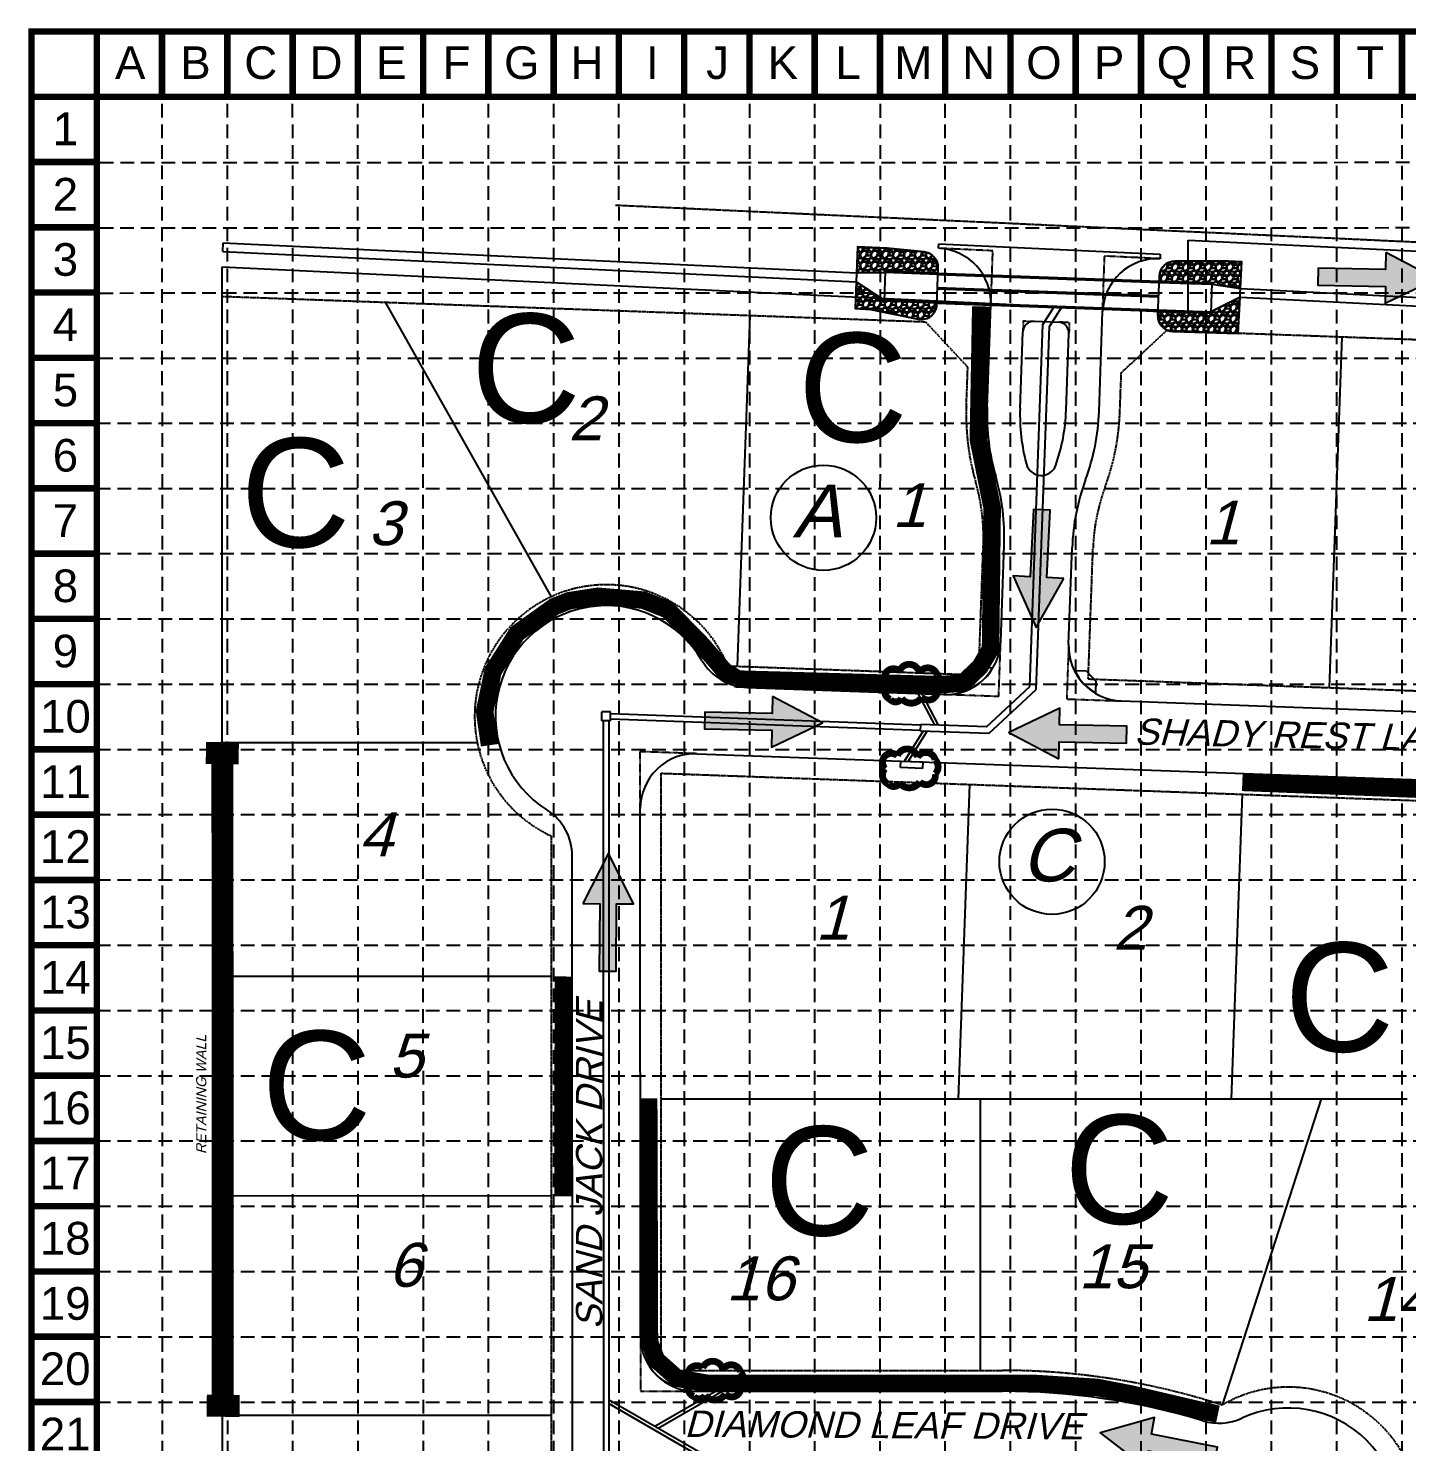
# Model space of a CAD drawing. Header units: inches. Extents: x 2410449 to 2411642, y 7107064 to 7108971.
# Drawn here: x 2410449 to 2411077, y 7108327 to 7108971 of the extents above; entities that cross this region are included whole.
import ezdxf
from ezdxf.enums import TextEntityAlignment as Align

# ---------------------------------------------------------------- set-up
doc = ezdxf.new("R2010")
doc.units = ezdxf.units.IN
doc.header["$MEASUREMENT"] = 0
for name, pattern in [('CENTER2', [1.125, 0.75, -0.125, 0.125, -0.125]), ('DASHED', [0.75, 0.5, -0.25]), ('HIDDEN', [0.375, 0.25, -0.125]), ('HIDDEN2', [0.1875, 0.125, -0.0625]), ('PHANTOM2', [1.25, 0.625, -0.125, 0.125, -0.125, 0.125, -0.125])]:
    doc.linetypes.add(name, pattern=pattern)
for name, color, linetype in [('ADA Ramps', 4, 'Continuous'), ('BASE', 7, 'Continuous'), ('BDNY-FRZ', 3, 'Continuous'), ('CONC-CHANNEL', 5, 'Continuous'), ('EROSION BLANKETS', 84, 'Continuous'), ('FLOW ARROWS', 250, 'Continuous'), ('GRID', 254, 'DASHED'), ('LEGEND', 7, 'Continuous'), ('LOT NO', 11, 'Continuous'), ('LOTLINE', 120, 'Continuous'), ('PBC', 4, 'Continuous'), ('PCL', 77, 'CENTER2'), ('PROP-INT', 7, 'HIDDEN2'), ('PROW', 5, 'PHANTOM2'), ('PSD', 3, 'Continuous'), ('PSD-HDWL', 5, 'Continuous'), ('PSD-INLET', 3, 'Continuous'), ('RETAINING WALL', 237, 'Continuous'), ('ROCK RIPRAP', 78, 'Continuous'), ('STREETNAME', 4, 'Continuous')]:
    doc.layers.add(name, color=color, linetype=linetype)
doc.styles.get("Standard").update_dxf_attribs({"font": 'ARIAL.TTF'})

# ---------------------------------------------------------------- blocks, each defined once
blk = doc.blocks.new('A$C3DC423C3')
blk.add_circle((23.99, 23.99), 23.99)
at = {"layer": 'LOT NO', "color": 7, "oblique": 15}
blk.add_text('A', height=24, dxfattribs=at).set_placement((9.86, 15))
blk = doc.blocks.new('A$C0BE02D40')
blk.add_circle((23.99, 23.99), 23.99)
at = {"layer": 'LOT NO', "color": 7, "oblique": 15}
blk.add_text('C', height=24, dxfattribs=at).set_placement((9.86, 15))
blk = doc.blocks.new('arrow')
blk.add_lwpolyline([(-67.01, -25.36), (-59.33, -25.42), (-59.57, -56.14), (-51.89, -56.2), (-51.65, -25.48), (-43.97, -25.54), (-55.3, -2.41), (-67.01, -25.36)], close=True)
at = {"color": 254}
for points in [[(-43.97, -25.54), (-67.01, -25.36), (-55.3, -2.41), (-67.01, -25.36)], [(-59.57, -56.14), (-51.89, -56.2), (-59.33, -25.42), (-51.65, -25.48)]]:
    blk.add_solid(points, dxfattribs=at)

msp = doc.modelspace()

# ---------------------------------------------------------------- hatches: boundary and pattern name
at = {"layer": 'ROCK RIPRAP'}
h = msp.add_hatch(dxfattribs=at)
h.set_pattern_fill('GRAVEL', color=1, scale=5, style=0)
h.set_pattern_definition([(228.0128, (2410831.84114, 7108855.21377), (-39.999991, -45.0000067), [0.67268, -66.59544]), (184.9697, (2410831.39114, 7108854.71377), (60.0000053, 4.9999565), [1.15434, -114.27962]), (132.5104, (2410830.24114, 7108854.61377), (49.9999536, -55.0000434), [0.81394, -80.58016]), (267.2737, (2410828.29114, 7108853.36377), (4.9999801, 100.0000015), [1.05119, -104.06779]), (292.8337, (2410828.24114, 7108852.31377), (-25.0000495, 59.999982), [1.03077, -102.04686]), (357.2737, (2410828.64114, 7108851.36377), (-100.0000015, 4.9999801), [1.05119, -104.06779]), (37.6942, (2410829.69114, 7108851.31377), (-65.0000367, -49.999952), [1.39014, -137.62425]), (72.2553, (2410830.79114, 7108852.16377), (35.0000538, 109.9999812), [1.31244, -129.9316]), (121.4296, (2410831.19114, 7108853.41377), (-40.0000412, 64.9999752), [1.05475, -104.42037]), (175.2364, (2410830.64114, 7108854.31377), (55.0000047, -4.9999577), [1.20416, -59.00381]), (222.3974, (2410829.44114, 7108854.41377), (-60.00003676, -54.9999604), [1.55724, -154.16688]), (138.8141, (2410833.24114, 7108853.31377), (-35.000015, 29.9999866), [0.5315, -52.61922]), (171.4692, (2410832.84114, 7108853.66377), (64.9999914, -10.0000396), [1.01118, -100.10755]), (225, (2410831.841, 7108853.8138), (-6e-16, -5), [0.7071, -6.36396]), (203.1986, (2410831.49114, 7108854.4138), (24.999999, 10.000007), [0.3808, -37.69808]), (291.8014, (2410831.1411, 7108854.2638), (-5, 15.000001), [0.5385, -26.3873]), (30.9638, (2410831.34114, 7108853.7638), (14.99999, 10.000012), [0.87464, -28.2801]), (161.565, (2410832.0911, 7108854.2138), (10, -4.99999), [0.63246, -15.17893]), (16.3895, (2410828.24114, 7108854.26377), (50.000011, 14.9999635), [0.886, -87.71422]), (70.3462, (2410829.09114, 7108854.51377), (-19.9999762, -55.0000107), [0.7433, -73.58704]), (293.1986, (2410832.09114, 7108855.2138), (-10.000007, 24.999999), [0.76158, -37.3173]), (343.6105, (2410832.39114, 7108854.51377), (-50.000011, 14.9999635), [0.886, -87.71422]), (339.444, (2410828.24114, 7108851.16377), (-25.000009, 9.99998), [0.8544, -41.86562]), (294.7751, (2410829.04114, 7108850.86377), (-24.999961, 55.000017), [0.7159, -70.87321]), (66.8014, (2410832.14114, 7108850.2138), (10.000007, 24.999999), [0.76158, -37.3173]), (17.354, (2410832.44114, 7108850.91377), (-65.00001, -19.9999725), [0.83815, -82.97712]), (69.444, (2410829.69114, 7108850.21377), (-9.99998, -25.000009), [0.4272, -42.29282]), (101.31, (2410831.8411, 7108850.2138), (-4.999988, 20.000004), [0.25495, -25.24014]), (165.9638, (2410831.7911, 7108850.4638), (15.000003, -4.99999), [1.03077, -19.58475]), (186.009, (2410830.79114, 7108850.71377), (49.9999988, 4.9999966), [0.95525, -94.56961]), (303.69, (2410831.3411, 7108853.3138), (-5.000007, 10), [0.7211, -17.30664]), (353.1572, (2410831.74114, 7108852.71377), (84.9999968, -10.00004), [1.25897, -124.63782]), (60.9454, (2410832.99114, 7108852.56377), (-20, -35.000002), [0.51478, -50.96337]), (90, (2410833.241, 7108853.014), (-5, 5), [0.3, -4.7]), (120.2564, (2410830.69114, 7108850.86377), (19.9999744, -35.0000123), [0.69462, -68.7676]), (48.0128, (2410830.34114, 7108851.46377), (39.999991, 45.0000067), [1.34536, -65.92276]), (0, (2410831.241, 7108852.464), (5, 5), [1.3, -3.7]), (325.3048, (2410832.54114, 7108852.46377), (-49.9999713, 35.000043), [0.79057, -78.26637]), (254.0546, (2410833.19114, 7108852.0138), (-5, -20), [0.728, -35.67254]), (207.646, (2410832.99114, 7108851.31377), (-94.999979, -50.0000386), [1.18532, -117.34737]), (175.4261, (2410831.94114, 7108850.76377), (-65.0000028, 4.999974), [1.254, -124.14537])])
h.paths.add_polyline_path([(2410840.42, 7108870.71), (2410826.96, 7108871.36), (2410826.53, 7108859.49), (2410839.55, 7108859.7), (2410839.57, 7108860.28), (2410863.56, 7108859.41), (2410863.64, 7108861.83), (2410863.61, 7108862.76), (2410863.49, 7108863.55), (2410863.23, 7108864.45), (2410862.68, 7108865.62), (2410861.79, 7108866.83), (2410860.57, 7108867.88), (2410859.25, 7108868.58), (2410857.33, 7108869.05)])
h = msp.add_hatch(dxfattribs=at)
h.set_pattern_fill('GRAVEL', color=1, scale=5, style=0)
h.set_pattern_definition([(228.0128, (2410968.85242, 7108854.40304), (-39.999991, -45.0000067), [0.67268, -66.59544]), (184.9697, (2410968.40242, 7108853.90304), (60.0000053, 4.9999565), [1.15434, -114.27962]), (132.5104, (2410967.25242, 7108853.80304), (49.9999536, -55.0000434), [0.81394, -80.58016]), (267.2737, (2410965.30242, 7108852.55304), (4.9999801, 100.0000015), [1.05119, -104.06779]), (292.8337, (2410965.25242, 7108851.50304), (-25.0000495, 59.999982), [1.03077, -102.04686]), (357.2737, (2410965.65242, 7108850.55304), (-100.0000015, 4.9999801), [1.05119, -104.06779]), (37.6942, (2410966.70242, 7108850.50304), (-65.0000367, -49.999952), [1.39014, -137.62425]), (72.2553, (2410967.80242, 7108851.35304), (35.0000538, 109.9999812), [1.31244, -129.9316]), (121.4296, (2410968.20242, 7108852.60304), (-40.0000412, 64.9999752), [1.05475, -104.42037]), (175.2364, (2410967.65242, 7108853.50304), (55.0000047, -4.9999577), [1.20416, -59.00381]), (222.3974, (2410966.45242, 7108853.60304), (-60.00003676, -54.9999604), [1.55724, -154.16688]), (138.8141, (2410970.2524, 7108852.50304), (-35.000015, 29.9999866), [0.5315, -52.61922]), (171.4692, (2410969.85242, 7108852.85304), (64.9999914, -10.0000396), [1.01118, -100.10755]), (225, (2410968.8524, 7108853.003), (-6e-16, -5), [0.7071, -6.36396]), (203.1986, (2410968.5024, 7108853.60304), (24.999999, 10.000007), [0.3808, -37.69808]), (291.8014, (2410968.1524, 7108853.453), (-5, 15.000001), [0.5385, -26.3873]), (30.9638, (2410968.3524, 7108852.953), (14.99999, 10.000012), [0.87464, -28.2801]), (161.565, (2410969.1024, 7108853.403), (10, -4.99999), [0.63246, -15.17893]), (16.3895, (2410965.25242, 7108853.45304), (50.000011, 14.9999635), [0.886, -87.71422]), (70.3462, (2410966.10242, 7108853.70304), (-19.9999762, -55.0000107), [0.7433, -73.58704]), (293.1986, (2410969.1024, 7108854.40304), (-10.000007, 24.999999), [0.76158, -37.3173]), (343.6105, (2410969.40242, 7108853.70304), (-50.000011, 14.9999635), [0.886, -87.71422]), (339.444, (2410965.2524, 7108850.35304), (-25.000009, 9.99998), [0.8544, -41.86562]), (294.7751, (2410966.05242, 7108850.05304), (-24.999961, 55.000017), [0.7159, -70.87321]), (66.8014, (2410969.1524, 7108849.40304), (10.000007, 24.999999), [0.76158, -37.3173]), (17.354, (2410969.45242, 7108850.10304), (-65.00001, -19.9999725), [0.83815, -82.97712]), (69.444, (2410966.7024, 7108849.40304), (-9.99998, -25.000009), [0.4272, -42.29282]), (101.31, (2410968.8524, 7108849.403), (-4.999988, 20.000004), [0.25495, -25.24014]), (165.9638, (2410968.8024, 7108849.653), (15.000003, -4.99999), [1.03077, -19.58475]), (186.009, (2410967.80242, 7108849.90304), (49.9999988, 4.9999966), [0.95525, -94.56961]), (303.69, (2410968.3524, 7108852.503), (-5.000007, 10), [0.7211, -17.30664]), (353.1572, (2410968.75242, 7108851.90304), (84.9999968, -10.00004), [1.25897, -124.63782]), (60.9454, (2410970.0024, 7108851.75304), (-20, -35.000002), [0.51478, -50.96337]), (90, (2410970.2524, 7108852.203), (-5, 5), [0.3, -4.7]), (120.2564, (2410967.70242, 7108850.05304), (19.9999744, -35.0000123), [0.69462, -68.7676]), (48.0128, (2410967.35242, 7108850.65304), (39.999991, 45.0000067), [1.34536, -65.92276]), (0, (2410968.2524, 7108851.653), (5, 5), [1.3, -3.7]), (325.3048, (2410969.55242, 7108851.65304), (-49.9999713, 35.000043), [0.79057, -78.26637]), (254.0546, (2410970.2024, 7108851.20304), (-5, -20), [0.728, -35.67254]), (207.646, (2410970.00242, 7108850.50304), (-94.999979, -50.0000386), [1.18532, -117.34737]), (175.4261, (2410968.95242, 7108849.95304), (-65.0000028, 4.999974), [1.254, -124.14537])])
h.paths.add_polyline_path([(2410996.11, 7108864.89), (2410971.54, 7108864.81), (2410970.39, 7108864.71), (2410969.34, 7108864.44), (2410968.42, 7108864.06), (2410967.56, 7108863.55), (2410966.8, 7108862.93), (2410966.13, 7108862.21), (2410965.41, 7108861.13), (2410964.86, 7108859.81), (2410964.57, 7108858.06), (2410964.49, 7108855.76), (2410988.47, 7108854.89), (2410988.45, 7108854.31), (2411001.5, 7108852.39), (2411002.11, 7108864.57)])
h = msp.add_hatch(dxfattribs=at)
h.set_pattern_fill('GRAVEL', color=1, scale=5, style=0)
h.set_pattern_definition([(228.0128, (2410828.01488, 7108832.60193), (-39.999991, -45.0000067), [0.67268, -66.59544]), (184.9697, (2410827.56488, 7108832.10193), (60.0000053, 4.9999565), [1.15434, -114.27962]), (132.5104, (2410826.41488, 7108832.00193), (49.9999536, -55.0000434), [0.81394, -80.58016]), (267.2737, (2410824.46488, 7108830.75193), (4.9999801, 100.0000015), [1.05119, -104.06779]), (292.8337, (2410824.41488, 7108829.70193), (-25.0000495, 59.999982), [1.03077, -102.04686]), (357.2737, (2410824.81488, 7108828.75193), (-100.0000015, 4.9999801), [1.05119, -104.06779]), (37.6942, (2410825.86488, 7108828.70193), (-65.0000367, -49.999952), [1.39014, -137.62425]), (72.2553, (2410826.96488, 7108829.55193), (35.0000538, 109.99998116), [1.31244, -129.9316]), (121.4296, (2410827.36488, 7108830.80193), (-40.0000412, 64.9999752), [1.05475, -104.42037]), (175.2364, (2410826.8149, 7108831.70193), (55.0000047, -4.9999577), [1.20416, -59.00381]), (222.3974, (2410825.61488, 7108831.80193), (-60.00003676, -54.9999604), [1.55724, -154.16688]), (138.8141, (2410829.4149, 7108830.70193), (-35.0000147, 29.9999866), [0.5315, -52.61922]), (171.4692, (2410829.01488, 7108831.05193), (64.9999914, -10.0000396), [1.01118, -100.10755]), (225, (2410828.015, 7108831.202), (-6e-16, -5), [0.7071, -6.36396]), (203.1986, (2410827.6649, 7108831.8019), (24.999999, 10.000007), [0.3808, -37.69808]), (291.8014, (2410827.3149, 7108831.6519), (-5, 15.000001), [0.5385, -26.3873]), (30.9638, (2410827.5149, 7108831.1519), (14.99999, 10.000012), [0.87464, -28.2801]), (161.565, (2410828.2649, 7108831.602), (10, -4.99999), [0.63246, -15.17893]), (16.3895, (2410824.41488, 7108831.65193), (50.000011, 14.9999635), [0.886, -87.71422]), (70.3462, (2410825.26488, 7108831.90193), (-19.9999762, -55.0000107), [0.7433, -73.58704]), (293.1986, (2410828.2649, 7108832.6019), (-10.000007, 24.999999), [0.76158, -37.3173]), (343.6105, (2410828.56488, 7108831.90193), (-50.000011, 14.9999635), [0.886, -87.71422]), (339.444, (2410824.4149, 7108828.5519), (-25.000009, 9.99998), [0.8544, -41.86562]), (294.7751, (2410825.21488, 7108828.25193), (-24.999961, 55.000017), [0.7159, -70.87321]), (66.8014, (2410828.3149, 7108827.6019), (10.000007, 24.999999), [0.76158, -37.3173]), (17.354, (2410828.61488, 7108828.30193), (-65.00001, -19.9999725), [0.83815, -82.97712]), (69.444, (2410825.8649, 7108827.6019), (-9.99998, -25.000009), [0.4272, -42.29282]), (101.31, (2410828.0149, 7108827.6019), (-4.999988, 20.000004), [0.25495, -25.24014]), (165.9638, (2410827.9649, 7108827.8519), (15.000003, -4.99999), [1.03077, -19.58475]), (186.009, (2410826.96488, 7108828.10193), (49.9999988, 4.9999966), [0.95525, -94.56961]), (303.69, (2410827.5149, 7108830.7019), (-5.000007, 10), [0.7211, -17.30664]), (353.1572, (2410827.91488, 7108830.10193), (84.9999968, -10.00004), [1.25897, -124.63782]), (60.9454, (2410829.1649, 7108829.95193), (-20, -35.000002), [0.51478, -50.96337]), (90, (2410829.415, 7108830.402), (-5, 5), [0.3, -4.7]), (120.2564, (2410826.86488, 7108828.25193), (19.9999744, -35.0000123), [0.69462, -68.7676]), (48.0128, (2410826.51488, 7108828.85193), (39.9999912, 45.0000067), [1.34536, -65.92276]), (0, (2410827.415, 7108829.852), (5, 5), [1.3, -3.7]), (325.3048, (2410828.71488, 7108829.85193), (-49.9999713, 35.000043), [0.79057, -78.26637]), (254.0546, (2410829.3649, 7108829.4019), (-5, -20.000001), [0.728, -35.67254]), (207.646, (2410829.16488, 7108828.70193), (-94.999979, -50.0000386), [1.18532, -117.34737]), (175.4261, (2410828.11488, 7108828.15193), (-65.0000028, 4.999974), [1.254, -124.14537])])
h.paths.add_polyline_path([(2410839.07, 7108846.54), (2410839.1, 7108847.12), (2410826.39, 7108855.49), (2410825.94, 7108843.2), (2410832.95, 7108842.86), (2410854.61, 7108838.36), (2410855.67, 7108838.22), (2410857.35, 7108838.34), (2410858.75, 7108838.76), (2410859.89, 7108839.37), (2410861.33, 7108840.63), (2410862.13, 7108841.78), (2410862.71, 7108843.11), (2410863.03, 7108844.85), (2410863.02, 7108845.67)])
h = msp.add_hatch(dxfattribs=at)
h.set_pattern_fill('GRAVEL', color=1, scale=5, style=0)
h.set_pattern_definition([(228.0128, (2410965.47227, 7108825.9155), (-39.999991, -45.0000067), [0.67268, -66.59544]), (184.9697, (2410965.02227, 7108825.4155), (60.0000053, 4.9999565), [1.15434, -114.27962]), (132.5104, (2410963.87227, 7108825.3155), (49.9999536, -55.0000434), [0.81394, -80.58016]), (267.2737, (2410961.92227, 7108824.0655), (4.9999801, 100.0000015), [1.05119, -104.06779]), (292.8337, (2410961.87227, 7108823.0155), (-25.0000495, 59.999982), [1.03077, -102.04686]), (357.2737, (2410962.27227, 7108822.0655), (-100.0000015, 4.9999801), [1.05119, -104.06779]), (37.6942, (2410963.32227, 7108822.01551), (-65.0000367, -49.999952), [1.39014, -137.62425]), (72.2553, (2410964.42227, 7108822.8655), (35.0000538, 109.99998116), [1.31244, -129.9316]), (121.4296, (2410964.82227, 7108824.1155), (-40.0000412, 64.9999752), [1.05475, -104.42037]), (175.2364, (2410964.27227, 7108825.0155), (55.0000047, -4.9999577), [1.20416, -59.00381]), (222.3974, (2410963.07227, 7108825.11551), (-60.00003676, -54.9999604), [1.55724, -154.16688]), (138.8141, (2410966.87227, 7108824.0155), (-35.0000147, 29.9999866), [0.5315, -52.61922]), (171.4692, (2410966.47227, 7108824.3655), (64.9999914, -10.0000396), [1.01118, -100.10755]), (225, (2410965.4723, 7108824.5155), (-6e-16, -5), [0.7071, -6.36396]), (203.1986, (2410965.1223, 7108825.1155), (24.999999, 10.000007), [0.3808, -37.69808]), (291.8014, (2410964.7723, 7108824.9655), (-5, 15.000001), [0.5385, -26.3873]), (30.9638, (2410964.9723, 7108824.4655), (14.99999, 10.000012), [0.87464, -28.2801]), (161.565, (2410965.7223, 7108824.9155), (10, -4.99999), [0.63246, -15.17893]), (16.3895, (2410961.87227, 7108824.9655), (50.000011, 14.9999635), [0.886, -87.71422]), (70.3462, (2410962.72227, 7108825.2155), (-19.9999762, -55.0000107), [0.7433, -73.58704]), (293.1986, (2410965.7223, 7108825.9155), (-10.000007, 24.999999), [0.76158, -37.3173]), (343.6105, (2410966.02227, 7108825.2155), (-50.000011, 14.9999635), [0.886, -87.71422]), (339.444, (2410961.87227, 7108821.8655), (-25.000009, 9.99998), [0.8544, -41.86562]), (294.7751, (2410962.67227, 7108821.5655), (-24.999961, 55.000017), [0.7159, -70.87321]), (66.8014, (2410965.7723, 7108820.9155), (10.000007, 24.999999), [0.76158, -37.3173]), (17.354, (2410966.07227, 7108821.6155), (-65.00001, -19.9999725), [0.83815, -82.97712]), (69.444, (2410963.32227, 7108820.9155), (-9.99998, -25.000009), [0.4272, -42.29282]), (101.31, (2410965.4723, 7108820.9155), (-4.999988, 20.000004), [0.25495, -25.24014]), (165.9638, (2410965.4223, 7108821.1655), (15.000003, -4.99999), [1.03077, -19.58475]), (186.009, (2410964.42227, 7108821.4155), (49.9999988, 4.9999966), [0.95525, -94.56961]), (303.69, (2410964.9723, 7108824.0155), (-5.000007, 9.999998), [0.7211, -17.30664]), (353.1572, (2410965.37227, 7108823.4155), (84.9999968, -10.00004), [1.25897, -124.63782]), (60.9454, (2410966.62227, 7108823.2655), (-20, -35.000002), [0.51478, -50.96337]), (90, (2410966.8723, 7108823.7155), (-5, 5), [0.3, -4.7]), (120.2564, (2410964.32227, 7108821.5655), (19.9999744, -35.0000123), [0.69462, -68.7676]), (48.0128, (2410963.97227, 7108822.1655), (39.9999912, 45.0000067), [1.34536, -65.92276]), (0, (2410964.8723, 7108823.1655), (5, 5), [1.3, -3.7]), (325.3048, (2410966.17227, 7108823.1655), (-49.9999713, 35.000043), [0.79057, -78.26637]), (254.0546, (2410966.8223, 7108822.7155), (-4.999999, -20.000001), [0.728, -35.67254]), (207.646, (2410966.62227, 7108822.0155), (-94.999979, -50.0000386), [1.18532, -117.34737]), (175.4261, (2410965.57227, 7108821.4655), (-65.0000028, 4.999974), [1.254, -124.14537])])
h.paths.add_polyline_path([(2410988, 7108841.74), (2410987.98, 7108841.15), (2410963.99, 7108842.02), (2410963.92, 7108840.05), (2410964.25, 7108837.65), (2410964.83, 7108836.34), (2410965.8, 7108835.02), (2410967.02, 7108833.99), (2410968.47, 7108833.24), (2410969.48, 7108832.95), (2410970.69, 7108832.8), (2411000.48, 7108831.86), (2411001.3, 7108848.39)])

# ---------------------------------------------------------------- linework, layer by layer
at = {"layer": 'ADA Ramps', "color": 7}
for p, q in [((2410878.64, 7108675.38), (2410878.45, 7108670.16)), ((2410883.3, 7108679.64), (2410878.64, 7108675.38)), ((2410883.3, 7108679.64), (2410888.44, 7108679.45)), ((2410931.27, 7108677.96), (2410926.13, 7108678.14)), ((2410931.27, 7108677.96), (2410935.61, 7108673.37)), ((2410935.61, 7108673.37), (2410935.42, 7108668.15)), ((2410736.54, 7108362.84), (2410731.33, 7108362.84)), ((2410740.97, 7108358.34), (2410736.54, 7108362.84)), ((2410740.97, 7108358.34), (2410740.97, 7108353.2))]:
    msp.add_line(p, q, dxfattribs=at)
for centre, start, end in [((2410869.88, 7108689.4), 294.00846, 331.81749), ((2410945.36, 7108686.71), 204.00846, 241.81748), ((2410750.23, 7108372.1), 206.09549, 243.90451)]:
    msp.add_arc(centre, 21.05, start, end, dxfattribs=at)
at = {"layer": 'BASE', "color": 9}
msp.add_line((2410480.28, 7108939.76), (2411610.53, 7108939.76), dxfattribs=at)
at = {"layer": 'BASE', "const_width": 2.97}
for points in [[(2410480.28, 7108969.5), (2410450.54, 7108969.5)], [(2410480.28, 7108969.5), (2410480.28, 7108939.76)], [(2410510.03, 7108969.5), (2410510.03, 7108939.76)], [(2410539.77, 7108969.5), (2410539.77, 7108939.76)], [(2410569.51, 7108969.5), (2410569.51, 7108939.76)], [(2410599.26, 7108969.5), (2410599.26, 7108939.76)], [(2410629, 7108969.5), (2410629, 7108939.76)], [(2410658.74, 7108969.5), (2410658.74, 7108939.76)], [(2410688.49, 7108969.5), (2410688.49, 7108939.76)], [(2410718.23, 7108969.5), (2410718.23, 7108939.76)], [(2410747.97, 7108969.5), (2410747.97, 7108939.76)], [(2410777.72, 7108969.5), (2410777.72, 7108939.76)], [(2410807.46, 7108969.5), (2410807.46, 7108939.76)], [(2410837.2, 7108969.5), (2410837.2, 7108939.76)], [(2410866.95, 7108969.5), (2410866.95, 7108939.76)], [(2410896.69, 7108969.5), (2410896.69, 7108939.76)], [(2410926.43, 7108969.5), (2410926.43, 7108939.76)], [(2410956.18, 7108969.5), (2410956.18, 7108939.76)], [(2410985.92, 7108969.5), (2410985.92, 7108939.76)], [(2411015.66, 7108969.5), (2411015.66, 7108939.76)], [(2411045.4, 7108969.5), (2411045.4, 7108939.76)], [(2411075.15, 7108969.5), (2411075.15, 7108939.76)], [(2410480.28, 7108939.76), (2410450.54, 7108939.76)], [(2410480.28, 7108910.01), (2410450.54, 7108910.01)], [(2410480.28, 7108880.27), (2410450.54, 7108880.27)], [(2410480.28, 7108850.53), (2410450.54, 7108850.53)], [(2410480.28, 7108820.78), (2410450.54, 7108820.78)], [(2410480.28, 7108791.04), (2410450.54, 7108791.04)], [(2410480.28, 7108761.3), (2410450.54, 7108761.3)], [(2410480.28, 7108731.55), (2410450.54, 7108731.55)], [(2410480.28, 7108701.81), (2410450.54, 7108701.81)], [(2410480.28, 7108672.07), (2410450.54, 7108672.07)], [(2410480.28, 7108642.32), (2410450.54, 7108642.32)], [(2410480.28, 7108612.58), (2410450.54, 7108612.58)], [(2410480.28, 7108582.84), (2410450.54, 7108582.84)], [(2410480.28, 7108553.09), (2410450.54, 7108553.09)], [(2410480.28, 7108523.35), (2410450.54, 7108523.35)], [(2410480.28, 7108493.61), (2410450.54, 7108493.61)], [(2410480.28, 7108463.86), (2410450.54, 7108463.86)], [(2410480.28, 7108434.12), (2410450.54, 7108434.12)], [(2410480.28, 7108404.38), (2410450.54, 7108404.38)], [(2410480.28, 7108374.63), (2410450.54, 7108374.63)], [(2410480.28, 7108344.89), (2410450.54, 7108344.89)]]:
    msp.add_lwpolyline(points, dxfattribs=at)
for points in [[(2411640.27, 7107065.93), (2411640.27, 7108969.5), (2410450.54, 7108969.5), (2410450.54, 7107065.93)], [(2411610.53, 7107095.68), (2411610.53, 7108939.76), (2410480.28, 7108939.76), (2410480.28, 7107095.68)]]:
    msp.add_lwpolyline(points, close=True, dxfattribs=at)
at = {"layer": 'BDNY-FRZ', "color": 7}
for p, q in [((2410977.66, 7108841.3), (2410977.68, 7108874.36)), ((2410977.68, 7108874.36), (2411564.44, 7108846.22)), ((2410537.43, 7108862.22), (2410977.66, 7108841.3)), ((2410537.77, 7107369.64), (2410537.43, 7108862.22))]:
    msp.add_line(p, q, dxfattribs=at)
at = {"layer": 'CONC-CHANNEL', "color": 7}
for p, q in [((2410537.76, 7108869.21), (2410537.95, 7108873.21)), ((2410537.95, 7108873.21), (2410826.53, 7108859.49)), ((2410537.76, 7108869.21), (2410826.39, 7108855.49)), ((2411001.3, 7108848.39), (2411508.29, 7108823.2)), ((2411001.5, 7108852.39), (2411564.54, 7108824.4))]:
    msp.add_line(p, q, dxfattribs=at)
at = {"layer": 'EROSION BLANKETS', "const_width": 8}
for points in [[(2410883.17, 7108844.22), (2410882.06, 7108783.55), (2410888.35, 7108752.47), (2410887.61, 7108688.09), (2410882.8, 7108679.95), (2410875.02, 7108672.55), (2410864.66, 7108671.81), (2410770.99, 7108674.4)], [(2410772.16, 7108674.56), (2410766.34, 7108678.05), (2410755.85, 7108690.27), (2410740.42, 7108705.99), (2410729.35, 7108710.36), (2410708.67, 7108712.1), (2410695.56, 7108710.07), (2410688.86, 7108707.45), (2410671.77, 7108695.21), (2410660.88, 7108677.99), (2410657.03, 7108659.63), (2410659.3, 7108644.22)], [(2411329.24, 7108379), (2411172.63, 7108609.59), (2411161.83, 7108619.99), (2411151.04, 7108621.53), (2411002.35, 7108627.32)], [(2410692.94, 7108538.82), (2410692.76, 7108438.68)], [(2410731.81, 7108483.25), (2410732.14, 7108372.49), (2410735.32, 7108364.12), (2410744.7, 7108355.75), (2410758.43, 7108353.41), (2410907, 7108353.38), (2410936.14, 7108351.53), (2410951.24, 7108348.62), (2410985.15, 7108340.68), (2410991.24, 7108339.35)]]:
    msp.add_lwpolyline(points, dxfattribs=at)
at = {"layer": 'GRID', "color": 8, "linetype": 'HIDDEN', "ltscale": 25}
for p, q in [((2410510.3, 7107214.65), (2410510.14, 7108938.64)), ((2410540.17, 7107214.65), (2410539.8, 7108938.63)), ((2410569.82, 7107214.64), (2410569.55, 7108938.55)), ((2410599.72, 7107214.64), (2410599.25, 7108938.5)), ((2410629.2, 7107214.63), (2410629.07, 7108938.73)), ((2410658.76, 7107214.63), (2410658.85, 7108938.68)), ((2410688.72, 7107214.62), (2410688.56, 7108938.57)), ((2410718.57, 7107214.62), (2410718.27, 7108938.59)), ((2410748.08, 7107214.62), (2410748.09, 7108938.57)), ((2410777.9, 7107214.61), (2410777.87, 7108938.57)), ((2410807.46, 7107214.61), (2410807.52, 7108938.56)), ((2410837.21, 7107214.6), (2410837.4, 7108938.52)), ((2410866.95, 7107214.6), (2410866.95, 7108939.76)), ((2410896.69, 7107214.59), (2410896.69, 7108939.76)), ((2410926.43, 7107214.59), (2410926.43, 7108939.76)), ((2410956.18, 7107214.58), (2410956.18, 7108939.76)), ((2410985.92, 7107214.58), (2410985.92, 7108939.76)), ((2411015.66, 7107214.57), (2411015.66, 7108939.76)), ((2411045.4, 7107214.57), (2411045.4, 7108939.76)), ((2411075.15, 7107214.56), (2411075.15, 7108939.76)), ((2410481.64, 7108909.81), (2411610.04, 7108909.96)), ((2410481.61, 7108879.99), (2411610.04, 7108880.22)), ((2410481.45, 7108850.33), (2411610.53, 7108850.53)), ((2410481.41, 7108820.62), (2411610.53, 7108820.78)), ((2410480.28, 7108791.04), (2411610.53, 7108791.04)), ((2410480.28, 7108761.3), (2411610.53, 7108761.3)), ((2410480.28, 7108731.55), (2411610.53, 7108731.55)), ((2410480.28, 7108701.81), (2411610.53, 7108701.81)), ((2410480.28, 7108672.07), (2411610.53, 7108672.07)), ((2410480.28, 7108642.32), (2411610.53, 7108642.32)), ((2410480.28, 7108612.58), (2411610.53, 7108612.58)), ((2410480.28, 7108582.84), (2411610.53, 7108582.84)), ((2410480.28, 7108553.09), (2411610.53, 7108553.09)), ((2410480.28, 7108523.35), (2411610.53, 7108523.35)), ((2410480.28, 7108493.61), (2411610.53, 7108493.61)), ((2410480.28, 7108463.86), (2411610.53, 7108463.86)), ((2410480.28, 7108434.12), (2411610.53, 7108434.12)), ((2410480.28, 7108404.38), (2411610.53, 7108404.38)), ((2410480.28, 7108374.63), (2411610.53, 7108374.63)), ((2410480.28, 7108344.89), (2411610.53, 7108344.89))]:
    msp.add_line(p, q, dxfattribs=at)
at = {"layer": 'LEGEND', "color": 170, "ltscale": 100, "const_width": 3.12}
for points in [[(2410856.25, 7108666.15, 0.520567), (2410856.25, 7108666.15, 0.765195), (2410863.29, 7108669.77, 0.417879), (2410863.28, 7108676.17, 0.6649), (2410855.19, 7108677.33, 0.744833), (2410846.08, 7108678.02, 0.975642), (2410840.45, 7108672.12, 0.520567), (2410841.92, 7108665.07, 0.520567), (2410847.1, 7108665.58, 0.540264), (2410856.25, 7108666.15)], [(2410855.34, 7108627.59, 0.520567), (2410855.34, 7108627.59, 0.765195), (2410862.38, 7108631.2, 0.417879), (2410862.37, 7108637.6, 0.6649), (2410854.28, 7108638.77, 0.744833), (2410845.17, 7108639.46, 0.975642), (2410839.55, 7108633.55, 0.520567), (2410841.02, 7108626.5, 0.520567), (2410846.19, 7108627.01, 0.540264), (2410855.34, 7108627.59)], [(2410766.64, 7108348.53, 0.520567), (2410766.64, 7108348.53, 0.765195), (2410773.67, 7108352.14, 0.417879), (2410773.66, 7108358.54, 0.6649), (2410765.58, 7108359.71, 0.744833), (2410756.46, 7108360.4, 0.975642), (2410750.84, 7108354.49, 0.520567), (2410752.31, 7108347.44, 0.520567), (2410757.49, 7108347.95, 0.540264), (2410766.64, 7108348.53)]]:
    msp.add_lwpolyline(points, format="xyb", close=True, dxfattribs=at)
at = {"layer": 'LOTLINE', "color": 7}
for p, q in [((2410611.66, 7108846.14), (2410687.39, 7108711.81)), ((2410772.25, 7108680.23), (2410778.03, 7108840.12)), ((2411042.07, 7108670.47), (2411047.86, 7108830.36)), ((2410653.71, 7108645.27), (2410537.48, 7108645.25)), ((2410873.06, 7108483.08), (2410878.24, 7108626.36)), ((2410997.42, 7108483.08), (2411002.44, 7108621.87)), ((2410687.5, 7108538.78), (2410537.5, 7108538.75)), ((2410737.52, 7108483.08), (2411077.42, 7108483.08)), ((2410883.06, 7108359.3), (2410883.06, 7108483.08)), ((2411038.28, 7108483.08), (2410993.12, 7108343.51)), ((2410687.53, 7108438.78), (2410537.53, 7108438.75)), ((2410687.55, 7108338.78), (2410537.55, 7108338.75))]:
    msp.add_line(p, q, dxfattribs=at)
at = {"layer": 'PBC', "color": 7}
for p, q in [((2410863.96, 7108870.71), (2410864.06, 7108872.71)), ((2410864.06, 7108872.71), (2410964.95, 7108867.96)), ((2410964.95, 7108867.96), (2410964.86, 7108865.96)), ((2410886.09, 7108798.18), (2410887.77, 7108844.83)), ((2410937.05, 7108796.34), (2410938.7, 7108841.9)), ((2410907.52, 7108837.43), (2410918.51, 7108837.03)), ((2410901.08, 7108797.64), (2410902.34, 7108832.61)), ((2410922.06, 7108796.88), (2410923.33, 7108831.86)), ((2410892.23, 7108691.4), (2410893.82, 7108735.41)), ((2410923.21, 7108690.28), (2410924.8, 7108734.29)), ((2410776.71, 7108670.56), (2410866.34, 7108667.32)), ((2410947.29, 7108664.39), (2411110.78, 7108658.48)), ((2410753.89, 7108640.36), (2411153.83, 7108625.9)), ((2410728.04, 7108374.79), (2410727.99, 7108615.37)), ((2410697.2, 7107666.13), (2410696.99, 7108593.65)), ((2410753.04, 7108349.8), (2410893.06, 7108349.8))]:
    msp.add_line(p, q, dxfattribs=at)
for centre, radius, start, end in [((2410862.79, 7108845.74), 25, 357.92897, 87.30834), ((2410963.68, 7108840.99), 25, 87.30834, 177.92897), ((2410907.34, 7108832.43), 5, 87.92897, 177.92897), ((2410918.33, 7108832.04), 5, 357.92897, 87.92897), ((2410986.02, 7108794.57), 100, 177.92897, 196.12384), ((2410986.02, 7108794.57), 85, 177.92897, 195.15804), ((2410837.12, 7108799.95), 85, 340.6999, 357.92897), ((2410837.12, 7108799.95), 100, 339.7341, 357.92897), ((2410910.73, 7108774.17), 7, 195.15804, 340.6999), ((2410793.89, 7108739.02), 100, 357.92897, 16.12384), ((2411024.74, 7108730.68), 100, 159.7341, 177.92897), ((2410712.48, 7108657.37), 50.5, 30.36949, 237.57258), ((2410867.25, 7108692.3), 25, 267.92897, 357.92897), ((2410948.19, 7108689.37), 25, 177.92897, 267.92897), ((2410777.62, 7108695.54), 25, 210.36949, 267.92897), ((2410752.99, 7108615.38), 25, 87.92897, 180.01311), ((2410671.99, 7108593.64), 25, 0.01311, 57.57258), ((2410753.04, 7108374.8), 25, 180.01311, 269.99995), ((2410893.06, 7108034.3), 315.5, 73.16823, 89.99995), ((2411023.33, 7108291.67), 50.5, 335.18898, 114.79903), ((2410991.66, 7108360.21), 25, 253.16823, 294.79903)]:
    msp.add_arc(centre, radius, start, end, dxfattribs=at)
at = {"layer": 'PCL', "color": 7}
msp.add_line((2410716.7, 7108890.42), (2411090.2, 7108873.21), dxfattribs=at)
at = {"layer": 'PROP-INT', "color": 7, "linetype": 'HIDDEN2'}
for p, q in [((2410888.67, 7108869.55), (2410863.96, 7108870.71)), ((2410887.77, 7108844.83), (2410888.67, 7108869.55)), ((2410938.7, 7108841.9), (2410939.61, 7108867.15)), ((2410964.86, 7108865.96), (2410939.61, 7108867.15))]:
    msp.add_line(p, q, dxfattribs=at)
at = {"layer": 'PROP-INT', "color": 7}
for p, q in [((2410902.52, 7108837.61), (2410902.34, 7108832.61)), ((2410902.52, 7108837.61), (2410907.52, 7108837.43)), ((2410923.51, 7108836.85), (2410918.51, 7108837.03)), ((2410923.51, 7108836.85), (2410923.33, 7108831.86)), ((2410891.33, 7108666.41), (2410892.23, 7108691.4)), ((2410923.21, 7108690.28), (2410922.31, 7108665.29)), ((2410891.33, 7108666.41), (2410866.34, 7108667.32)), ((2410922.31, 7108665.29), (2410947.29, 7108664.39)), ((2410727.99, 7108615.37), (2410727.98, 7108641.3)), ((2410753.89, 7108640.36), (2410727.98, 7108641.3)), ((2410728.04, 7108374.79), (2410728.05, 7108349.8)), ((2410728.05, 7108349.8), (2410753.04, 7108349.8))]:
    msp.add_line(p, q, dxfattribs=at)
at = {"layer": 'PROW', "color": 7}
for p, q in [((2410537.43, 7108848.82), (2410857.98, 7108837.23)), ((2410857.98, 7108837.23), (2410877.24, 7108816.52)), ((2410947.2, 7108813.99), (2410967.91, 7108833.26)), ((2410967.91, 7108833.26), (2411564.43, 7108811.68)), ((2410876.59, 7108798.52), (2410877.24, 7108816.52)), ((2410946.55, 7108795.99), (2410947.2, 7108813.99)), ((2410882.18, 7108676.25), (2410884.33, 7108735.75)), ((2410932.14, 7108674.44), (2410934.3, 7108733.95)), ((2410767.89, 7108680.38), (2410882.18, 7108676.25)), ((2410932.14, 7108674.44), (2411118.94, 7108667.69)), ((2410737.48, 7108631.45), (2411161.33, 7108616.12)), ((2410737.55, 7108359.3), (2410737.48, 7108631.45)), ((2410687.7, 7107666.13), (2410687.49, 7108602.82)), ((2410737.55, 7108359.3), (2410893.06, 7108359.3))]:
    msp.add_line(p, q, dxfattribs=at)
for centre, radius, start, end in [((2410986.02, 7108794.57), 109.5, 177.92897, 196.12384), ((2410837.12, 7108799.95), 109.5, 339.7341, 357.92897), ((2410793.89, 7108739.02), 90.5, 357.92897, 16.12384), ((2411024.74, 7108730.68), 90.5, 159.7341, 177.92897), ((2410712.48, 7108657.37), 60, 22.55329, 245.38879), ((2410893.06, 7108034.3), 325, 72.06967, 89.99995), ((2411023.33, 7108291.67), 60, 329.75701, 120.23066)]:
    msp.add_arc(centre, radius, start, end, dxfattribs=at)
at = {"layer": 'PSD', "color": 7}
for p, q in [((2410863.53, 7108858.83), (2410964.47, 7108855.18)), ((2410863.56, 7108859.41), (2410964.49, 7108855.76)), ((2410863.3, 7108852.25), (2410964.23, 7108848.6)), ((2410863.32, 7108852.83), (2410964.25, 7108849.18)), ((2410863.06, 7108845.67), (2410963.99, 7108842.02)), ((2410863.08, 7108846.25), (2410964.01, 7108842.6)), ((2410911.47, 7108835.9), (2410916.74, 7108844.31)), ((2410914.43, 7108834.99), (2410920.2, 7108844.19)), ((2410905.5, 7108671.03), (2410911.47, 7108835.9)), ((2410908.46, 7108669.68), (2410914.43, 7108834.99)), ((2410854.49, 7108667.75), (2410862.06, 7108653.46)), ((2410856.22, 7108667.68), (2410863.79, 7108653.4)), ((2410885.7, 7108652.61), (2410905.5, 7108671.03)), ((2410886.84, 7108649.57), (2410908.46, 7108669.68)), ((2410710.48, 7108655.37), (2410710.48, 7108659.37)), ((2410714.48, 7108659.37), (2410710.48, 7108659.37)), ((2410714.48, 7108655.37), (2410710.48, 7108655.37)), ((2410711.31, 7108288.73), (2410711.23, 7108655.37)), ((2410713.81, 7108288.74), (2410713.73, 7108655.37)), ((2410714.48, 7108655.37), (2410714.48, 7108659.37)), ((2410855.78, 7108653.44), (2410714.48, 7108658.55)), ((2410855.69, 7108650.94), (2410714.48, 7108656.05)), ((2410848.37, 7108636.95), (2410856.95, 7108650.65)), ((2410850.1, 7108636.88), (2410858.68, 7108650.58)), ((2410855.69, 7108650.69), (2410855.79, 7108653.69)), ((2410886.84, 7108649.57), (2410855.69, 7108650.69)), ((2410885.7, 7108652.61), (2410855.79, 7108653.69)), ((2410761.56, 7108318.16), (2410713.8, 7108345.74)), ((2410762.54, 7108349.8), (2410734.65, 7108333.7)), ((2410765.54, 7108349.8), (2410736.15, 7108332.83)), ((2410761.56, 7108316.43), (2410713.8, 7108344))]:
    msp.add_line(p, q, dxfattribs=at)
at = {"layer": 'PSD-HDWL', "color": 1}
for p, q in [((2410826.96, 7108871.36), (2410825.94, 7108843.2)), ((2411000.48, 7108831.86), (2411002.11, 7108864.57))]:
    msp.add_line(p, q, dxfattribs=at)
at = {"layer": 'PSD-HDWL', "color": 7}
for p, q in [((2410839.57, 7108860.28), (2410839.07, 7108846.54)), ((2410863.56, 7108859.41), (2410839.57, 7108860.28)), ((2410839.1, 7108847.12), (2410826.39, 7108855.49)), ((2410839.55, 7108859.7), (2410826.53, 7108859.49)), ((2410863.53, 7108858.83), (2410839.55, 7108859.7)), ((2410964.47, 7108855.18), (2410988.45, 7108854.31)), ((2410964.49, 7108855.76), (2410988.47, 7108854.89)), ((2410988.47, 7108854.89), (2410987.98, 7108841.15)), ((2410988.45, 7108854.31), (2411001.5, 7108852.39)), ((2410988, 7108841.74), (2411001.3, 7108848.39)), ((2410863.06, 7108845.67), (2410839.07, 7108846.54)), ((2410863.08, 7108846.25), (2410839.1, 7108847.12)), ((2410963.99, 7108842.02), (2410987.98, 7108841.15)), ((2410964.01, 7108842.6), (2410988, 7108841.74))]:
    msp.add_line(p, q, dxfattribs=at)
at = {"layer": 'PSD-HDWL', "color": 1}
for points in [[(2410826.96, 7108871.36), (2410834.91, 7108870.98), (2410840.42, 7108870.71), (2410857.33, 7108869.05, -0.39629), (2410863.64, 7108861.83), (2410863.03, 7108844.96, -0.464457), (2410854.61, 7108838.36), (2410832.95, 7108842.86), (2410825.94, 7108843.2)], [(2411000.48, 7108831.86), (2410970.69, 7108832.8, -0.415503), (2410963.92, 7108840.05), (2410964.57, 7108858.06, -0.40262), (2410971.54, 7108864.81), (2410996.11, 7108864.89), (2411002.11, 7108864.57)]]:
    msp.add_lwpolyline(points, format="xyb", dxfattribs=at)
at = {"layer": 'PSD-INLET', "color": 7}
for p, q in [((2410845.36, 7108668.08), (2410845.47, 7108671.07)), ((2410860.35, 7108667.53), (2410845.36, 7108668.08)), ((2410860.46, 7108670.53), (2410845.47, 7108671.07)), ((2410860.46, 7108670.53), (2410860.35, 7108667.53)), ((2410846.63, 7108634.01), (2410846.74, 7108637.01)), ((2410846.74, 7108637.01), (2410856.73, 7108636.65)), ((2410856.73, 7108636.65), (2410856.62, 7108633.65)), ((2410856.62, 7108633.65), (2410846.63, 7108634.01)), ((2410761.54, 7108352.8), (2410766.54, 7108352.8)), ((2410761.54, 7108352.8), (2410761.54, 7108349.8)), ((2410766.54, 7108352.8), (2410766.54, 7108349.8)), ((2410761.54, 7108349.8), (2410766.54, 7108349.8))]:
    msp.add_line(p, q, dxfattribs=at)
at = {"layer": 'RETAINING WALL', "color": 0, "const_width": 10}
for points in [[(2410537.54, 7108645.09), (2410537.69, 7108339.2)], [(2410544.99, 7108640.52), (2410530, 7108640.71)], [(2410545.38, 7108343.05), (2410530.38, 7108343.23)]]:
    msp.add_lwpolyline(points, dxfattribs=at)
at = {"layer": 'ROCK RIPRAP', "color": 1}
for points in [[(2410840.42, 7108870.71), (2410826.96, 7108871.36), (2410826.53, 7108859.49), (2410839.55, 7108859.7), (2410839.57, 7108860.28), (2410863.56, 7108859.41), (2410863.64, 7108861.83), (2410863.61, 7108862.76), (2410863.49, 7108863.55), (2410863.23, 7108864.45), (2410862.68, 7108865.62), (2410861.79, 7108866.83), (2410860.57, 7108867.88), (2410859.25, 7108868.58), (2410857.33, 7108869.05)], [(2410996.11, 7108864.89), (2410971.54, 7108864.81), (2410970.39, 7108864.71), (2410969.34, 7108864.44), (2410968.42, 7108864.06), (2410967.56, 7108863.55), (2410966.8, 7108862.93), (2410966.13, 7108862.21), (2410965.41, 7108861.13), (2410964.86, 7108859.81), (2410964.57, 7108858.06), (2410964.49, 7108855.76), (2410988.47, 7108854.89), (2410988.45, 7108854.31), (2411001.5, 7108852.39), (2411002.11, 7108864.57)], [(2410839.07, 7108846.54), (2410839.1, 7108847.12), (2410826.39, 7108855.49), (2410825.94, 7108843.2), (2410832.95, 7108842.86), (2410854.61, 7108838.36), (2410855.67, 7108838.22), (2410857.35, 7108838.34), (2410858.75, 7108838.76), (2410859.89, 7108839.37), (2410861.33, 7108840.63), (2410862.13, 7108841.78), (2410862.71, 7108843.11), (2410863.03, 7108844.85), (2410863.02, 7108845.67)], [(2410988, 7108841.74), (2410987.98, 7108841.15), (2410963.99, 7108842.02), (2410963.92, 7108840.05), (2410964.25, 7108837.65), (2410964.83, 7108836.34), (2410965.8, 7108835.02), (2410967.02, 7108833.99), (2410968.47, 7108833.24), (2410969.48, 7108832.95), (2410970.69, 7108832.8), (2411000.48, 7108831.86), (2411001.3, 7108848.39)]]:
    msp.add_lwpolyline(points, close=True, dxfattribs=at)

# ---------------------------------------------------------------- block references
at = {"layer": 'BASE'}
for name, p in [('A$C3DC423C3', (2410787.46, 7108723.91)), ('A$C0BE02D40', (2410891.64, 7108567.14))]:
    msp.add_blockref(name, p, dxfattribs=at)
at = {"layer": 'FLOW ARROWS'}
for p, rotation in [((2411092.5, 7108801.45), 269.4158531059978), ((2410853, 7108697.7), 177.6217034792667), ((2410812.93, 7108599.16), 269.4158531059978), ((2410894.09, 7108705.36), 89.41585310599774), ((2410945.37, 7108385.68), 79.40326032145944)]:
    msp.add_blockref('arrow', p, dxfattribs=dict(at, rotation=rotation))
msp.add_blockref('arrow', (2410768.83, 7108597.42), dxfattribs=at)

# ---------------------------------------------------------------- texts
at = {"color": 240}
for p in [(2410650.72, 7108791.25), (2410799.74, 7108782.46), (2410545.73, 7108734.54), (2411021.49, 7108504.6), (2410555.33, 7108464.36), (2410921.06, 7108426.12), (2410784.38, 7108420.84)]:
    msp.add_text('C', height=49.7, rotation=359.90399, dxfattribs=at).set_placement(p)
at = {"layer": 'BASE'}
for s, height, p in [('A', 14.87, (2410495.52, 7108955.32)), ('B', 14.87, (2410525.26, 7108955.32)), ('C', 14.87, (2410555, 7108955.32)), ('D', 14.87, (2410584.75, 7108955.32)), ('E', 14.87, (2410614.49, 7108955.32)), ('F', 14.87, (2410644.23, 7108955.32)), ('G', 14.87, (2410673.97, 7108955.32)), ('H', 14.87, (2410703.72, 7108955.32)), ('I', 14.87, (2410733.46, 7108955.32)), ('J', 14.87, (2410763.2, 7108955.32)), ('K', 14.87, (2410792.95, 7108955.32)), ('L', 14.87, (2410822.69, 7108955.32)), ('M', 14.87, (2410852.43, 7108955.32)), ('N', 14.87, (2410882.18, 7108955.32)), ('O', 14.87, (2410911.92, 7108955.32)), ('P', 14.87, (2410941.66, 7108955.32)), ('Q', 14.87, (2410971.41, 7108955.32)), ('R', 14.87, (2411001.15, 7108955.32)), ('S', 14.87, (2411030.89, 7108955.32)), ('T', 14.87, (2411060.64, 7108955.32)), ('1', 14.87, (2410465.96, 7108925.22)), ('1', 14.87, (2410465.99, 7108925.09)), ('2', 14.87, (2410465.99, 7108895.35)), ('3', 14.87, (2410465.99, 7108865.61)), ('4', 14.87, (2410465.99, 7108835.86)), ('5', 14.87, (2410465.99, 7108806.12)), ('6', 14.87, (2410465.99, 7108776.38)), ('7', 14.87, (2410465.99, 7108746.63)), ('8', 14.87, (2410465.99, 7108716.89)), ('9', 14.87, (2410465.99, 7108687.15)), ('10', 14.872, (2410465.99, 7108657.4)), ('11', 14.872, (2410465.99, 7108627.66)), ('12', 14.872, (2410465.96, 7108598.04)), ('13', 14.872, (2410465.99, 7108568.17)), ('14', 14.872, (2410465.99, 7108538.43)), ('15', 14.872, (2410465.99, 7108508.69)), ('16', 14.872, (2410465.99, 7108478.94)), ('17', 14.872, (2410465.89, 7108449.28)), ('18', 14.872, (2410465.89, 7108419.54)), ('19', 14.872, (2410465.89, 7108389.8)), ('20', 14.872, (2410465.89, 7108360.05)), ('21', 14.872, (2410465.89, 7108330.31))]:
    msp.add_text(s, height=height, dxfattribs=at).set_placement(p, align=Align.MIDDLE_CENTER)
at = {"layer": 'LOT NO', "color": 7, "oblique": 15}
for s, p in [('2', (2410695.25, 7108783.22)), ('1', (2410842.7, 7108743.63)), ('3', (2410603.94, 7108735.39)), ('1', (2410985.54, 7108735.75, 569.5)), ('4', (2410599.74, 7108593.6)), ('1', (2410807.76, 7108555.64)), ('2', (2410943.43, 7108551)), ('5', (2410613.49, 7108492.75)), ('6', (2410613.02, 7108397.41)), ('15', (2410927.67, 7108396.73)), ('16', (2410767.04, 7108391.24)), ('14', (2411057.49, 7108381.83))]:
    msp.add_text(s, height=20, dxfattribs=at).set_placement(p)
at = {"layer": 'STREETNAME', "color": 7, "oblique": 15}
for s, height, rotation, p in [('SHADY REST LANE', 12, 358.79189, (2411030.75, 7108642.89)), ('SAND JACK DRIVE', 12, 90, (2410710.66, 7108452.97)), ('RETAINING WALL', 4.608, 90, (2410530.18, 7108485.06)), ('DIAMOND LEAF DRIVE', 12, 359.62083, (2410838.88, 7108328.41))]:
    msp.add_text(s, height=height, rotation=rotation, dxfattribs=at).set_placement(p, align=Align.CENTER)

doc.saveas('drawing.dxf')
